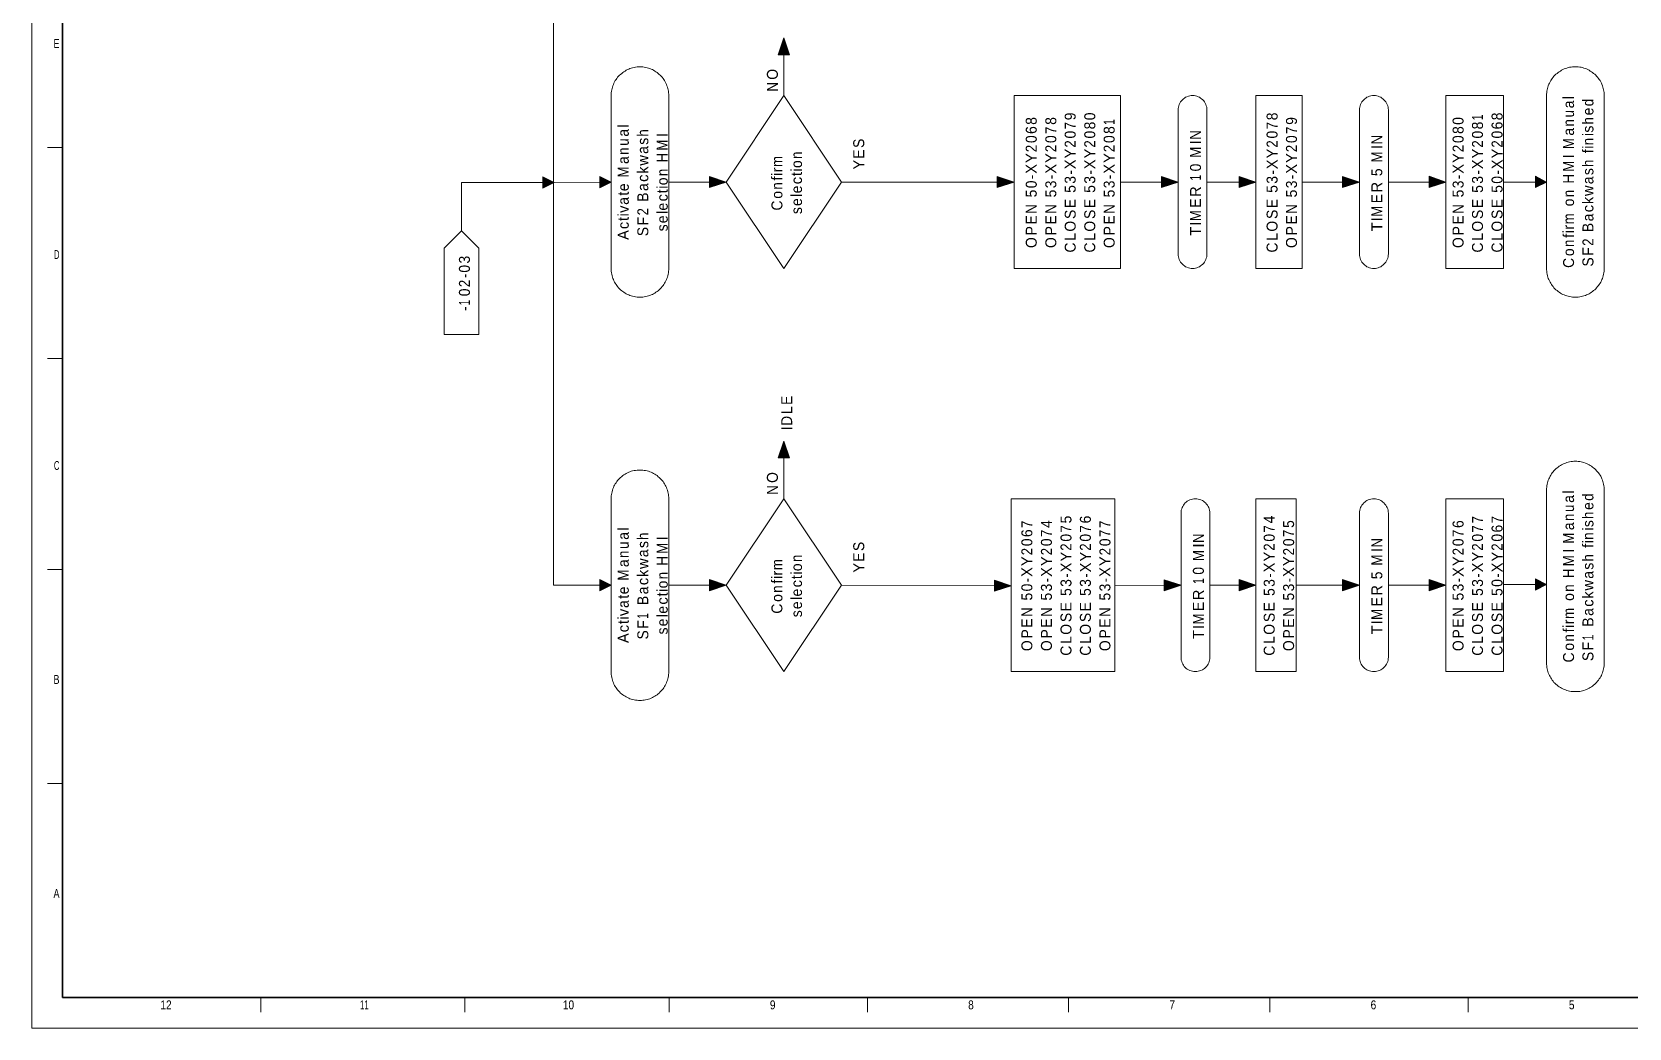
# Model space of a CAD drawing. Header units: millimetres. Extents: x 0 to 841, y 0 to 594.
# Drawn here: x 0 to 541, y 0 to 337 of the extents above; entities that cross this region are included whole.
import ezdxf
from ezdxf.enums import TextEntityAlignment as Align

# ---------------------------------------------------------------- set-up
doc = ezdxf.new("R2010")
doc.units = ezdxf.units.MM
doc.header["$LTSCALE"] = 1.5
for name, color, linetype, lineweight in [('1', 7, 'Continuous', 13), ('36', 7, 'Continuous', 13), ('9', 7, 'Continuous', 13)]:
    doc.layers.add(name, color=color, linetype=linetype, lineweight=lineweight)

msp = doc.modelspace()

# ---------------------------------------------------------------- hatches: boundary and pattern name
at = {"layer": '36'}
for points in [[(256.594, 329.735), (252.767, 329.735), (254.709, 335.452)], [(173.08, 284.571), (173.08, 288.344), (176.85, 286.457)], [(192.387, 284.685), (192.387, 288.515), (196.214, 286.628)], [(229.518, 284.742), (229.518, 288.515), (235.173, 286.628)], [(326.971, 284.742), (326.971, 288.515), (332.683, 286.628)], [(382.553, 284.742), (382.553, 288.515), (388.265, 286.628)], [(408.887, 284.742), (408.887, 288.515), (414.599, 286.628)], [(443.961, 284.742), (443.961, 288.515), (449.673, 286.628)], [(473.209, 284.742), (473.209, 288.572), (478.921, 286.628)], [(509.254, 284.742), (509.254, 288.572), (513.024, 286.628)], [(256.594, 193.155), (252.767, 193.155), (254.709, 198.815)], [(192.387, 148.162), (192.387, 151.935), (196.157, 150.049)], [(229.461, 148.162), (229.461, 151.935), (235.173, 150.049)], [(326, 147.991), (326, 151.764), (331.713, 149.82)], [(383.524, 148.105), (383.524, 151.878), (389.236, 150.049)], [(408.887, 148.162), (408.887, 151.935), (414.599, 150.049)], [(443.961, 148.162), (443.961, 151.935), (449.673, 150.049)], [(473.209, 148.162), (473.209, 151.935), (478.921, 150.049)], [(509.254, 148.334), (509.254, 152.165), (513.024, 150.278)]]:
    msp.add_hatch(color=256, dxfattribs=at).paths.add_polyline_path(points)

# ---------------------------------------------------------------- linework, layer by layer
at = {"layer": '1'}
for p, q in [((10.333, 298.318), (5.321, 298.318)), ((10.333, 298.318), (5.321, 298.318)), ((10.333, 226.838), (5.321, 226.838)), ((10.333, 226.838), (5.321, 226.838)), ((10.333, 155.357), (5.321, 155.357)), ((10.333, 155.357), (5.321, 155.357)), ((10.333, 82.869), (5.321, 82.869)), ((10.333, 82.869), (5.321, 82.869)), ((77.491, 10.382), (77.491, 5.348)), ((77.491, 10.382), (77.491, 5.348)), ((146.654, 10.382), (146.654, 5.348)), ((146.654, 10.382), (146.654, 5.348)), ((215.817, 10.382), (215.817, 5.348)), ((215.817, 10.382), (215.817, 5.348)), ((282.976, 10.382), (282.976, 5.348)), ((282.976, 10.382), (282.976, 5.348)), ((351.136, 10.382), (351.136, 5.348)), ((351.136, 10.382), (351.136, 5.348)), ((419.297, 10.382), (419.297, 5.348)), ((419.297, 10.382), (419.297, 5.348)), ((486.455, 10.382), (486.455, 5.348)), ((486.455, 10.382), (486.455, 5.348))]:
    msp.add_line(p, q, dxfattribs=at)
at = {"layer": '1', "lineweight": 25}
msp.add_line((10.333, 10.382), (10.333, 156.364), dxfattribs=at)
at = {"layer": '1', "lineweight": 35}
msp.add_line((648.95, 10.382), (10.333, 10.382), dxfattribs=at)
msp.add_lwpolyline([(829.263, 112.014), (829.263, 582.228), (10.333, 582.228), (10.333, 10.382)], dxfattribs=at)
msp.add_lwpolyline([(829.263, 112.014), (829.263, 582.228), (10.333, 582.228), (10.333, 10.382)], dxfattribs=at)
at = {"layer": '1', "lineweight": 25}
msp.add_lwpolyline([(648.95, 10.382), (10.333, 10.382), (10.333, 156.364)], dxfattribs=at)
at = {"layer": '36'}
for p, q in [((176.678, 286.628), (176.678, 423.265)), ((254.709, 315.9), (254.709, 330.192)), ((176.678, 289.544), (176.678, 150.106)), ((176.678, 286.457), (192.844, 286.628)), ((215.694, 286.628), (229.975, 286.628)), ((274.189, 286.628), (327.485, 286.628)), ((368.729, 286.628), (383.009, 286.628)), ((397.976, 286.628), (409.344, 286.628)), ((430.194, 286.628), (444.475, 286.628)), ((459.442, 286.628), (473.723, 286.628)), ((498.4, 286.628), (509.711, 286.628)), ((254.709, 179.32), (254.709, 193.613)), ((176.678, 150.106), (192.844, 150.049)), ((215.694, 150.049), (229.975, 150.049)), ((274.189, 150.049), (326.457, 149.877)), ((366.787, 149.82), (383.981, 149.991)), ((398.947, 150.049), (409.344, 150.049)), ((428.194, 150.049), (444.475, 150.049)), ((459.442, 150.049), (473.723, 150.049)), ((498.4, 150.278), (509.711, 150.278))]:
    msp.add_line(p, q, dxfattribs=at)
for points in [[(256.594, 329.735), (252.767, 329.735), (254.709, 335.452)], [(274.189, 286.628), (254.709, 257.357), (235.173, 286.628), (254.709, 315.9)], [(332.683, 257.357), (332.683, 315.9), (368.729, 315.9), (368.729, 257.357)], [(397.976, 262.274), (397.976, 311.04), (397.976, 311.04), (397.976, 311.555), (397.919, 312.013), (397.748, 312.469), (397.634, 312.927), (397.405, 313.328), (397.176, 313.784), (396.891, 314.128), (396.548, 314.471), (396.206, 314.813), (395.863, 315.099), (395.463, 315.328), (395.006, 315.5), (394.549, 315.671), (394.092, 315.786), (393.635, 315.9), (393.12, 315.9), (392.606, 315.9), (392.15, 315.786), (391.693, 315.671), (391.235, 315.5), (390.779, 315.328), (390.379, 315.099), (390.036, 314.813), (389.694, 314.471), (389.35, 314.128), (389.065, 313.784), (388.836, 313.328), (388.608, 312.927), (388.436, 312.469), (388.322, 312.013), (388.265, 311.555), (388.265, 311.04), (388.265, 311.04), (388.265, 262.274), (388.265, 261.76), (388.322, 261.245), (388.436, 260.787), (388.608, 260.331), (388.836, 259.93), (389.065, 259.53), (389.35, 259.13), (389.694, 258.787), (390.036, 258.501), (390.379, 258.215), (390.779, 257.929), (391.235, 257.757), (391.693, 257.586), (392.15, 257.472), (392.606, 257.357), (393.12, 257.357), (393.635, 257.357), (394.092, 257.472), (394.549, 257.586), (395.006, 257.757), (395.463, 257.929), (395.863, 258.215), (396.206, 258.501), (396.548, 258.787), (396.891, 259.13), (397.176, 259.53), (397.405, 259.93), (397.634, 260.331), (397.748, 260.787), (397.919, 261.245), (397.976, 261.76), (397.976, 262.274)], [(414.599, 257.357), (414.599, 315.9), (430.194, 315.9), (430.194, 257.357)], [(459.442, 262.274), (459.442, 311.04), (459.384, 311.555), (459.328, 312.013), (459.213, 312.469), (459.042, 312.927), (458.813, 313.328), (458.585, 313.784), (458.299, 314.128), (457.957, 314.471), (457.613, 314.813), (457.271, 315.099), (456.871, 315.328), (456.414, 315.5), (455.957, 315.671), (455.5, 315.786), (455.043, 315.9), (454.529, 315.9), (454.015, 315.9), (453.558, 315.786), (453.101, 315.671), (452.644, 315.5), (452.187, 315.328), (451.787, 315.099), (451.444, 314.813), (451.102, 314.471), (450.759, 314.128), (450.473, 313.784), (450.245, 313.328), (450.017, 312.927), (449.902, 312.469), (449.787, 312.013), (449.673, 311.555), (449.673, 311.04), (449.673, 311.04), (449.673, 262.274), (449.673, 261.76), (449.787, 261.245), (449.902, 260.787), (450.017, 260.331), (450.245, 259.93), (450.473, 259.53), (450.759, 259.13), (451.102, 258.787), (451.444, 258.501), (451.787, 258.215), (452.187, 257.929), (452.644, 257.757), (453.101, 257.586), (453.558, 257.472), (454.015, 257.357), (454.529, 257.357), (455.043, 257.357), (455.5, 257.472), (455.957, 257.586), (456.414, 257.757), (456.871, 257.929), (457.271, 258.215), (457.613, 258.501), (457.957, 258.787), (458.299, 259.13), (458.585, 259.53), (458.813, 259.93), (459.042, 260.331), (459.213, 260.787), (459.328, 261.245), (459.384, 261.76), (459.442, 262.274)], [(478.921, 257.357), (478.921, 315.9), (498.4, 315.9), (498.4, 257.357)], [(173.08, 284.571), (173.08, 288.344), (176.85, 286.457)], [(192.387, 284.685), (192.387, 288.515), (196.214, 286.628)], [(229.518, 284.742), (229.518, 288.515), (235.173, 286.628)], [(326.971, 284.742), (326.971, 288.515), (332.683, 286.628)], [(382.553, 284.742), (382.553, 288.515), (388.265, 286.628)], [(408.887, 284.742), (408.887, 288.515), (414.599, 286.628)], [(443.961, 284.742), (443.961, 288.515), (449.673, 286.628)], [(473.209, 284.742), (473.209, 288.572), (478.921, 286.628)], [(509.254, 284.742), (509.254, 288.572), (513.024, 286.628)], [(151.372, 234.946), (151.372, 264.218), (145.488, 270.05), (139.661, 264.218), (139.661, 234.946)], [(256.594, 193.155), (252.767, 193.155), (254.709, 198.815)], [(274.189, 150.049), (254.709, 120.778), (235.173, 150.049), (254.709, 179.32)], [(331.713, 120.778), (331.713, 179.32), (366.787, 179.32), (366.787, 120.778)], [(398.947, 125.637), (398.947, 174.461), (398.947, 174.918), (398.891, 175.432), (398.719, 175.89), (398.605, 176.347), (398.376, 176.747), (398.148, 177.147), (397.862, 177.548), (397.52, 177.891), (397.176, 178.176), (396.834, 178.462), (396.434, 178.691), (395.977, 178.92), (395.52, 179.091), (395.063, 179.206), (394.606, 179.263), (394.092, 179.32), (393.578, 179.263), (393.12, 179.206), (392.664, 179.091), (392.207, 178.92), (391.75, 178.691), (391.35, 178.462), (391.007, 178.176), (390.665, 177.891), (390.322, 177.548), (390.036, 177.147), (389.808, 176.747), (389.579, 176.347), (389.465, 175.89), (389.294, 175.432), (389.236, 174.918), (389.236, 174.461), (389.236, 174.461), (389.236, 125.637), (389.236, 125.123), (389.294, 124.665), (389.465, 124.208), (389.579, 123.75), (389.808, 123.293), (390.036, 122.893), (390.322, 122.55), (390.665, 122.207), (391.007, 121.864), (391.35, 121.578), (391.75, 121.35), (392.207, 121.12), (392.664, 121.006), (393.12, 120.892), (393.578, 120.778), (394.092, 120.778), (394.606, 120.778), (395.063, 120.892), (395.52, 121.006), (395.977, 121.12), (396.434, 121.35), (396.834, 121.578), (397.176, 121.864), (397.52, 122.207), (397.862, 122.55), (398.148, 122.893), (398.376, 123.293), (398.605, 123.75), (398.719, 124.208), (398.891, 124.665), (398.947, 125.123), (398.947, 125.637)], [(414.599, 120.778), (414.599, 179.32), (428.194, 179.32), (428.194, 120.778)], [(459.442, 125.637), (459.442, 174.461), (459.384, 174.918), (459.328, 175.432), (459.213, 175.89), (459.042, 176.347), (458.813, 176.747), (458.585, 177.147), (458.299, 177.548), (457.957, 177.891), (457.613, 178.176), (457.271, 178.462), (456.871, 178.691), (456.414, 178.92), (455.957, 179.091), (455.5, 179.206), (455.043, 179.263), (454.529, 179.32), (454.015, 179.263), (453.558, 179.206), (453.101, 179.091), (452.644, 178.92), (452.187, 178.691), (451.787, 178.462), (451.444, 178.176), (451.102, 177.891), (450.759, 177.548), (450.473, 177.147), (450.245, 176.747), (450.017, 176.347), (449.902, 175.89), (449.787, 175.432), (449.673, 174.918), (449.673, 174.461), (449.673, 174.461), (449.673, 125.637), (449.673, 125.123), (449.787, 124.665), (449.902, 124.208), (450.017, 123.75), (450.245, 123.293), (450.473, 122.893), (450.759, 122.55), (451.102, 122.207), (451.444, 121.864), (451.787, 121.578), (452.187, 121.35), (452.644, 121.12), (453.101, 121.006), (453.558, 120.892), (454.015, 120.778), (454.529, 120.778), (455.043, 120.778), (455.5, 120.892), (455.957, 121.006), (456.414, 121.12), (456.871, 121.35), (457.271, 121.578), (457.613, 121.864), (457.957, 122.207), (458.299, 122.55), (458.585, 122.893), (458.813, 123.293), (459.042, 123.75), (459.213, 124.208), (459.328, 124.665), (459.384, 125.123), (459.442, 125.637)], [(478.921, 120.778), (478.921, 179.32), (498.4, 179.32), (498.4, 120.778)], [(192.387, 148.162), (192.387, 151.935), (196.157, 150.049)], [(229.461, 148.162), (229.461, 151.935), (235.173, 150.049)], [(326, 147.991), (326, 151.764), (331.713, 149.82)], [(383.524, 148.105), (383.524, 151.878), (389.236, 150.049)], [(408.887, 148.162), (408.887, 151.935), (414.599, 150.049)], [(443.961, 148.162), (443.961, 151.935), (449.673, 150.049)], [(473.209, 148.162), (473.209, 151.935), (478.921, 150.049)], [(509.254, 148.334), (509.254, 152.165), (513.024, 150.278)]]:
    msp.add_lwpolyline(points, close=True, dxfattribs=at)
for points in [[(215.694, 257.357), (215.694, 315.9), (215.694, 316.414), (215.636, 316.872), (215.58, 317.387), (215.465, 317.843), (215.351, 318.358), (215.237, 318.816), (215.065, 319.273), (214.894, 319.673), (214.723, 320.131), (214.494, 320.531), (214.265, 320.988), (214.037, 321.331), (213.751, 321.731), (213.466, 322.131), (213.123, 322.475), (212.838, 322.817), (212.494, 323.103), (212.152, 323.446), (211.752, 323.732), (211.352, 324.018), (211.009, 324.246), (210.553, 324.476), (210.153, 324.704), (209.696, 324.876), (209.296, 325.047), (208.839, 325.219), (208.382, 325.333), (207.868, 325.447), (207.411, 325.561), (206.897, 325.619), (206.439, 325.676), (205.925, 325.676), (205.411, 325.676), (204.954, 325.619), (204.44, 325.561), (203.983, 325.447), (203.469, 325.333), (203.012, 325.219), (202.555, 325.047), (202.155, 324.876), (201.698, 324.704), (201.298, 324.476), (200.898, 324.246), (200.498, 324.018), (200.099, 323.732), (199.756, 323.446), (199.356, 323.103), (199.013, 322.817), (198.728, 322.475), (198.385, 322.131), (198.099, 321.731), (197.871, 321.331), (197.585, 320.988), (197.357, 320.531), (197.128, 320.131), (196.957, 319.673), (196.786, 319.273), (196.614, 318.816), (196.5, 318.358), (196.386, 317.843), (196.272, 317.387), (196.214, 316.872), (196.214, 316.414), (196.214, 315.9), (196.214, 315.9), (196.214, 257.357), (196.214, 256.843), (196.214, 256.386), (196.272, 255.871), (196.386, 255.413), (196.5, 254.899), (196.614, 254.442), (196.786, 253.984), (196.957, 253.584), (197.128, 253.127), (197.357, 252.727), (197.585, 252.327), (197.871, 251.926), (198.099, 251.526), (198.385, 251.183), (198.728, 250.783), (199.013, 250.44), (199.356, 250.154), (199.756, 249.811), (200.099, 249.525), (200.498, 249.297), (200.898, 249.011), (201.298, 248.782), (201.698, 248.554), (202.155, 248.382), (202.555, 248.21), (203.012, 248.039), (203.469, 247.924), (203.983, 247.81), (204.44, 247.696), (204.954, 247.639), (205.411, 247.639), (205.925, 247.639), (206.439, 247.639)], [(532.561, 257.357), (532.561, 315.9), (532.561, 315.9), (532.503, 316.414), (532.503, 316.929), (532.446, 317.387), (532.331, 317.901), (532.217, 318.358), (532.103, 318.816), (531.932, 319.273), (531.761, 319.73), (531.589, 320.131), (531.361, 320.588), (531.132, 320.988), (530.846, 321.388), (530.618, 321.731), (530.332, 322.131), (529.99, 322.475), (529.704, 322.817), (529.361, 323.161), (528.961, 323.446), (528.619, 323.732), (528.219, 324.018), (527.819, 324.246), (527.419, 324.476), (527.02, 324.704), (526.562, 324.933), (526.162, 325.104), (525.706, 325.219), (525.249, 325.39), (524.735, 325.505), (524.277, 325.561), (523.763, 325.619), (523.306, 325.676), (522.792, 325.676), (522.278, 325.676), (521.821, 325.619), (521.307, 325.561), (520.85, 325.505), (520.335, 325.39), (519.879, 325.219), (519.422, 325.104), (518.965, 324.933), (518.565, 324.704), (518.108, 324.476), (517.708, 324.246), (517.308, 324.018), (516.965, 323.732), (516.565, 323.446), (516.223, 323.161), (515.88, 322.817), (515.537, 322.475), (515.252, 322.131), (514.966, 321.731), (514.68, 321.388), (514.452, 320.988), (514.224, 320.588), (513.995, 320.131), (513.767, 319.73), (513.595, 319.273), (513.481, 318.816), (513.309, 318.358), (513.195, 317.901), (513.139, 317.387), (513.081, 316.929), (513.024, 316.414), (513.024, 315.9), (513.024, 315.9), (513.024, 257.357), (513.024, 256.843), (513.081, 256.386), (513.139, 255.871), (513.195, 255.413), (513.309, 254.899), (513.481, 254.442), (513.595, 253.984), (513.767, 253.584), (513.995, 253.127), (514.224, 252.727), (514.452, 252.327), (514.68, 251.926), (514.966, 251.526), (515.252, 251.183), (515.537, 250.783), (515.88, 250.497), (516.223, 250.154), (516.565, 249.869), (516.965, 249.525), (517.308, 249.297), (517.708, 249.011), (518.108, 248.782), (518.565, 248.554), (518.965, 248.382), (519.422, 248.21), (519.879, 248.039), (520.335, 247.924), (520.85, 247.81), (521.307, 247.696), (521.821, 247.639), (522.278, 247.639), (522.792, 247.639)], [(145.488, 270.05), (145.488, 286.457), (173.536, 286.457)], [(206.439, 247.639), (206.897, 247.639), (207.411, 247.696), (207.868, 247.81), (208.382, 247.924), (208.839, 248.039), (209.296, 248.21), (209.696, 248.382), (210.153, 248.554), (210.553, 248.782), (211.009, 249.011), (211.352, 249.297), (211.752, 249.525), (212.152, 249.811), (212.494, 250.154), (212.838, 250.44), (213.123, 250.783), (213.466, 251.183), (213.751, 251.526), (214.037, 251.926), (214.265, 252.327), (214.494, 252.727), (214.723, 253.127), (214.894, 253.584), (215.065, 253.984), (215.237, 254.442), (215.351, 254.899), (215.465, 255.413), (215.58, 255.871), (215.636, 256.386), (215.694, 256.843), (215.694, 257.357), (215.694, 257.357)], [(522.792, 247.639), (523.306, 247.639), (523.763, 247.639), (524.277, 247.696), (524.735, 247.81), (525.249, 247.924), (525.706, 248.039), (526.162, 248.21), (526.562, 248.382), (527.02, 248.554), (527.419, 248.782), (527.819, 249.011), (528.219, 249.297), (528.619, 249.525), (528.961, 249.869), (529.361, 250.154), (529.704, 250.497), (529.99, 250.783), (530.332, 251.183), (530.618, 251.526), (530.846, 251.926), (531.132, 252.327), (531.361, 252.727), (531.589, 253.127), (531.761, 253.584), (531.932, 253.984), (532.103, 254.442), (532.217, 254.899), (532.331, 255.413), (532.446, 255.871), (532.503, 256.386), (532.503, 256.843), (532.561, 257.357), (532.561, 257.357)], [(532.561, 123.694), (532.561, 182.235), (532.561, 182.235), (532.503, 182.75), (532.503, 183.265), (532.446, 183.722), (532.331, 184.237), (532.217, 184.694), (532.103, 185.151), (531.932, 185.609), (531.761, 186.066), (531.589, 186.466), (531.361, 186.924), (531.132, 187.324), (530.846, 187.724), (530.618, 188.067), (530.332, 188.467), (529.99, 188.81), (529.704, 189.154), (529.361, 189.496), (528.961, 189.782), (528.619, 190.068), (528.219, 190.354), (527.819, 190.583), (527.419, 190.811), (527.02, 191.04), (526.562, 191.269), (526.162, 191.44), (525.706, 191.554), (525.249, 191.726), (524.735, 191.84), (524.277, 191.898), (523.763, 191.954), (523.306, 192.012), (522.792, 192.012), (522.278, 192.012), (521.821, 191.954), (521.307, 191.898), (520.85, 191.84), (520.335, 191.726), (519.879, 191.554), (519.422, 191.44), (518.965, 191.269), (518.565, 191.04), (518.108, 190.811), (517.708, 190.583), (517.308, 190.354), (516.965, 190.068), (516.565, 189.782), (516.223, 189.496), (515.88, 189.154), (515.537, 188.81), (515.252, 188.467), (514.966, 188.067), (514.68, 187.724), (514.452, 187.324), (514.224, 186.924), (513.995, 186.466), (513.767, 186.066), (513.595, 185.609), (513.481, 185.151), (513.309, 184.694), (513.195, 184.237), (513.139, 183.722), (513.081, 183.265), (513.024, 182.75), (513.024, 182.235), (513.024, 182.235), (513.024, 182.235), (513.024, 123.694), (513.024, 123.179), (513.081, 122.721), (513.139, 122.207), (513.195, 121.75), (513.309, 121.235), (513.481, 120.778), (513.595, 120.32), (513.767, 119.92), (513.995, 119.463), (514.224, 119.062), (514.452, 118.662), (514.68, 118.262), (514.966, 117.862), (515.252, 117.519), (515.537, 117.119), (515.88, 116.833), (516.223, 116.49), (516.565, 116.204), (516.965, 115.861), (517.308, 115.632), (517.708, 115.346), (518.108, 115.118), (518.565, 114.889), (518.965, 114.717), (519.422, 114.546), (519.879, 114.375), (520.335, 114.261), (520.85, 114.146), (521.307, 114.031), (521.821, 113.975), (522.278, 113.975)], [(215.694, 120.778), (215.694, 179.32), (215.694, 179.835), (215.636, 180.292), (215.58, 180.806), (215.465, 181.264), (215.351, 181.721), (215.237, 182.235), (215.065, 182.636), (214.894, 183.093), (214.723, 183.55), (214.494, 183.951), (214.265, 184.351), (214.037, 184.751), (213.751, 185.151), (213.466, 185.494), (213.123, 185.894), (212.838, 186.18), (212.494, 186.524), (212.152, 186.809), (211.752, 187.153), (211.352, 187.381), (211.009, 187.667), (210.553, 187.895), (210.153, 188.124), (209.696, 188.296), (209.296, 188.467), (208.839, 188.639), (208.382, 188.754), (207.868, 188.868), (207.411, 188.924), (206.897, 189.039), (206.439, 189.039), (205.925, 189.039), (205.411, 189.039), (204.954, 189.039), (204.44, 188.924), (203.983, 188.868), (203.469, 188.754), (203.012, 188.639), (202.555, 188.467), (202.155, 188.296), (201.698, 188.124), (201.298, 187.895), (200.898, 187.667), (200.498, 187.381), (200.099, 187.153), (199.699, 186.809), (199.356, 186.524), (199.013, 186.18), (198.728, 185.894), (198.385, 185.494), (198.099, 185.151), (197.871, 184.751), (197.585, 184.351), (197.357, 183.951), (197.128, 183.55), (196.957, 183.093), (196.786, 182.636), (196.614, 182.235), (196.5, 181.721), (196.386, 181.264), (196.272, 180.806), (196.214, 180.292), (196.214, 179.835), (196.157, 179.32), (196.157, 179.32), (196.157, 179.32), (196.157, 120.778), (196.214, 120.263), (196.214, 119.749), (196.272, 119.291), (196.386, 118.776), (196.5, 118.32), (196.614, 117.862), (196.786, 117.405), (196.957, 116.947), (197.128, 116.547), (197.357, 116.09), (197.585, 115.69), (197.871, 115.289), (198.099, 114.946), (198.385, 114.546), (198.728, 114.203), (199.013, 113.86), (199.356, 113.517), (199.699, 113.231), (200.099, 112.946), (200.498, 112.66), (200.898, 112.431), (201.298, 112.202), (201.698, 111.973), (202.155, 111.745), (202.555, 111.573), (203.012, 111.459), (203.469, 111.287), (203.983, 111.173), (204.44, 111.116), (204.954, 111.059), (205.411, 111.002), (205.925, 111.002)], [(205.925, 111.002), (206.439, 111.002), (206.897, 111.059), (207.411, 111.116), (207.868, 111.173), (208.382, 111.287), (208.839, 111.459), (209.296, 111.573), (209.696, 111.745), (210.153, 111.973), (210.553, 112.202), (211.009, 112.431), (211.352, 112.66), (211.752, 112.946), (212.152, 113.231), (212.494, 113.517), (212.838, 113.86), (213.123, 114.203), (213.466, 114.546), (213.751, 114.946), (214.037, 115.289), (214.265, 115.69), (214.494, 116.09), (214.723, 116.547), (214.894, 116.947), (215.065, 117.405), (215.237, 117.862), (215.351, 118.32), (215.465, 118.776), (215.58, 119.291), (215.636, 119.749), (215.694, 120.263), (215.694, 120.778), (215.694, 120.778)], [(522.278, 113.975), (522.792, 113.975), (523.306, 113.975), (523.763, 113.975), (524.277, 114.031), (524.735, 114.146), (525.249, 114.261), (525.706, 114.375), (526.162, 114.546), (526.562, 114.717), (527.02, 114.889), (527.419, 115.118), (527.819, 115.346), (528.219, 115.632), (528.619, 115.861), (528.961, 116.204), (529.361, 116.49), (529.704, 116.833), (529.99, 117.119), (530.332, 117.519), (530.618, 117.862), (530.846, 118.262), (531.132, 118.662), (531.361, 119.062), (531.589, 119.463), (531.761, 119.92), (531.932, 120.32), (532.103, 120.778), (532.217, 121.235), (532.331, 121.75), (532.446, 122.207), (532.503, 122.721), (532.503, 123.179), (532.561, 123.694), (532.561, 123.694)]]:
    msp.add_lwpolyline(points, dxfattribs=at)
at = {"layer": '9'}
msp.add_lwpolyline([(0, 0), (841, 0), (841, 594), (0, 594)], close=True, dxfattribs=at)
msp.add_lwpolyline([(0, 0), (841, 0), (841, 594), (0, 594)], close=True, dxfattribs=at)

# ---------------------------------------------------------------- texts
at = {"layer": '1'}
for s, width, p in [('E', 0.75, (9.329, 332.045)), ('E', 0.75, (9.329, 332.045)), ('D', 0.65, (9.329, 260.565)), ('D', 0.65, (9.329, 260.565)), ('C', 0.65, (9.329, 189.083)), ('C', 0.65, (9.329, 189.083)), ('B', 0.75, (9.329, 116.596)), ('B', 0.75, (9.329, 116.596)), ('A', 0.75, (9.329, 44.109)), ('A', 0.75, (9.329, 44.109))]:
    msp.add_text(s, height=3.02, dxfattribs=dict(at, width=width)).set_placement(p, align=Align.RIGHT)
for s, width, p in [('12', 0.85, (45.415, 6.354)), ('12', 0.85, (45.415, 6.354)), ('11', 0.65, (112.578, 6.354)), ('11', 0.65, (112.578, 6.354)), ('10', 0.85, (181.736, 6.354)), ('10', 0.85, (181.736, 6.354)), ('9', 0.85, (250.906, 6.354)), ('9', 0.85, (250.906, 6.354)), ('8', 0.85, (318.064, 6.354)), ('8', 0.85, (318.064, 6.354)), ('7', 0.85, (386.224, 6.354)), ('7', 0.85, (386.224, 6.354)), ('6', 0.85, (454.385, 6.354)), ('6', 0.85, (454.385, 6.354)), ('5', 0.85, (521.543, 6.354)), ('5', 0.85, (521.543, 6.354))]:
    msp.add_text(s, height=3.02, dxfattribs=dict(at, width=width)).set_placement(p, align=Align.CENTER)
at = {"layer": '36'}
for s, width, p in [('O', 0.95, (252.653, 321.274)), ('N', 0.9, (252.653, 317.272)), ('a', 0.95, (522.335, 311.612)), ('d', 0.9, (528.905, 312.298)), ('8', 0.95, (340.339, 306.009)), ('8', 0.95, (346.965, 306.009)), ('9', 0.95, (353.534, 307.553)), ('0', 0.95, (360.16, 307.553)), ('8', 0.95, (421.911, 307.553)), ('9', 0.95, (428.48, 306.009)), ('0', 0.95, (484.919, 306.009)), ('1', 0.7, (491.488, 307.553)), ('8', 0.95, (498.115, 307.553)), ('u', 0.9, (522.335, 308.525)), ('e', 0.95, (528.905, 309.211)), ('a', 0.95, (202.155, 302.008)), ('h', 0.9, (208.782, 302.008)), ('6', 0.95, (340.339, 302.922)), ('7', 0.9, (346.965, 302.922)), ('0', 0.95, (353.534, 301.379)), ('7', 0.9, (353.534, 304.466)), ('8', 0.95, (360.16, 304.466)), ('0', 0.95, (360.16, 301.379)), ('8', 0.95, (366.729, 302.922)), ('1', 0.7, (366.729, 306.009)), ('N', 0.9, (395.977, 300.979)), ('0', 0.95, (421.911, 301.379)), ('7', 0.9, (421.911, 304.466)), ('7', 0.9, (428.48, 302.922)), ('8', 0.95, (484.919, 302.922)), ('8', 0.95, (491.488, 304.466)), ('0', 0.95, (491.488, 301.379)), ('6', 0.95, (498.115, 304.466)), ('0', 0.95, (498.115, 301.379)), ('n', 0.9, (522.335, 305.438)), ('a', 0.95, (522.335, 302.35)), ('h', 0.9, (528.905, 306.124)), ('s', 0.95, (528.905, 303.38)), ('n', 0.9, (202.155, 295.833)), ('u', 0.9, (202.155, 298.92)), ('a', 0.95, (208.782, 296.176)), ('s', 0.95, (208.782, 299.263)), ('M', 0.9, (215.351, 297.262)), ('S', 0.95, (281.9, 298.177)), ('0', 0.95, (340.339, 299.835)), ('2', 0.9, (340.339, 296.748)), ('0', 0.95, (346.965, 299.835)), ('2', 0.9, (346.965, 296.748)), ('2', 0.9, (353.534, 298.291)), ('2', 0.9, (360.16, 298.291)), ('0', 0.95, (366.729, 299.835)), ('2', 0.9, (366.729, 296.748)), ('M', 0.9, (395.977, 294.861)), ('2', 0.9, (421.911, 298.291)), ('0', 0.95, (428.48, 299.835)), ('2', 0.9, (428.48, 296.748)), ('N', 0.9, (457.385, 299.378)), ('0', 0.95, (484.919, 299.835)), ('2', 0.9, (484.919, 296.748)), ('2', 0.9, (491.488, 298.291)), ('2', 0.9, (498.115, 298.291)), ('M', 0.9, (522.335, 297.777)), ('n', 0.9, (528.905, 299.092)), ('a', 0.95, (202.155, 292.746)), ('H', 0.9, (215.351, 293.261)), ('m', 0.9, (254.195, 291.717)), ('n', 0.9, (260.821, 294.461)), ('o', 0.95, (260.821, 291.374)), ('E', 0.95, (281.9, 294.518)), ('0', 0.95, (395.977, 290.231)), ('M', 0.9, (457.385, 293.261)), ('M', 0.9, (522.335, 290.116)), ('h', 0.9, (528.905, 291.717)), ('M', 0.9, (202.155, 288.172)), ('n', 0.9, (215.351, 288.63)), ('o', 0.95, (215.351, 285.543)), ('0', 0.95, (340.339, 284.513)), ('-', 0.9, (340.339, 287.601)), ('3', 0.95, (346.965, 284.513)), ('-', 0.9, (346.965, 287.601)), ('3', 0.95, (353.534, 286.057)), ('-', 0.9, (353.534, 289.144)), ('3', 0.95, (360.16, 286.057)), ('-', 0.9, (360.16, 289.144)), ('3', 0.95, (366.729, 284.513)), ('-', 0.9, (366.729, 287.601)), ('1', 0.7, (395.977, 287.143)), ('3', 0.95, (421.911, 286.057)), ('-', 0.9, (421.911, 289.144)), ('3', 0.95, (428.48, 284.513)), ('-', 0.9, (428.48, 287.601)), ('5', 0.95, (457.385, 288.63)), ('3', 0.95, (484.919, 284.513)), ('-', 0.9, (484.919, 287.601)), ('3', 0.95, (491.488, 286.057)), ('-', 0.9, (491.488, 289.144)), ('0', 0.95, (498.115, 286.057)), ('-', 0.9, (498.115, 289.144)), ('H', 0.9, (522.335, 286.114)), ('a', 0.95, (528.905, 285.886)), ('s', 0.95, (528.905, 288.972)), ('e', 0.95, (202.155, 283.542)), ('a', 0.95, (202.155, 278.911)), ('B', 0.95, (208.782, 279.939)), ('a', 0.95, (208.782, 283.598)), ('n', 0.9, (254.195, 284.056)), ('o', 0.95, (254.195, 280.969)), ('e', 0.95, (260.821, 282.798)), ('5', 0.95, (340.339, 281.426)), ('5', 0.95, (346.965, 281.426)), ('5', 0.95, (353.534, 282.97)), ('5', 0.95, (360.16, 282.97)), ('5', 0.95, (366.729, 281.426)), ('5', 0.95, (421.911, 282.97)), ('5', 0.95, (428.48, 281.426)), ('E', 0.95, (457.385, 279.425)), ('5', 0.95, (484.919, 281.426)), ('5', 0.95, (491.488, 282.97)), ('5', 0.95, (498.115, 282.97)), ('n', 0.9, (522.335, 281.483)), ('2', 0.9, (208.782, 275.309)), ('e', 0.95, (215.351, 276.967)), ('C', 0.95, (254.195, 276.967)), ('e', 0.95, (260.821, 278.51)), ('s', 0.95, (260.821, 275.766)), ('N', 0.9, (340.339, 275.88)), ('N', 0.9, (346.965, 275.88)), ('S', 0.95, (353.534, 274.109)), ('E', 0.95, (353.534, 277.767)), ('S', 0.95, (360.16, 274.109)), ('E', 0.95, (360.16, 277.767)), ('N', 0.9, (366.729, 275.88)), ('E', 0.95, (395.977, 277.939)), ('M', 0.9, (395.977, 273.365)), ('S', 0.95, (421.911, 274.109)), ('E', 0.95, (421.911, 277.767)), ('N', 0.9, (428.48, 275.88)), ('M', 0.9, (457.385, 274.852)), ('N', 0.9, (484.919, 275.88)), ('S', 0.95, (491.488, 274.109)), ('E', 0.95, (491.488, 277.767)), ('S', 0.95, (498.115, 274.109)), ('E', 0.95, (498.115, 277.767)), ('o', 0.95, (522.335, 278.396)), ('a', 0.95, (528.905, 273.308)), ('S', 0.95, (208.782, 268.277)), ('F', 0.95, (208.782, 271.936)), ('e', 0.95, (215.351, 272.68)), ('s', 0.95, (215.351, 269.935)), ('E', 0.95, (340.339, 272.222)), ('P', 0.95, (340.339, 268.563)), ('E', 0.95, (346.965, 272.222)), ('P', 0.95, (346.965, 268.563)), ('O', 0.95, (353.534, 269.82)), ('O', 0.95, (360.16, 269.82)), ('E', 0.95, (366.729, 272.222)), ('P', 0.95, (366.729, 268.563)), ('O', 0.95, (421.911, 269.82)), ('E', 0.95, (428.48, 272.222)), ('P', 0.95, (428.48, 268.563)), ('E', 0.95, (484.919, 272.222)), ('P', 0.95, (484.919, 268.563)), ('O', 0.95, (491.488, 269.82)), ('O', 0.95, (498.115, 269.82)), ('m', 0.9, (522.335, 272.279)), ('B', 0.95, (528.905, 269.649)), ('O', 0.95, (340.339, 264.275)), ('O', 0.95, (346.965, 264.275)), ('C', 0.95, (353.534, 262.731)), ('L', 0.95, (353.534, 266.733)), ('C', 0.95, (360.16, 262.731)), ('L', 0.95, (360.16, 266.733)), ('O', 0.95, (366.729, 264.275)), ('C', 0.95, (421.911, 262.731)), ('L', 0.95, (421.911, 266.733)), ('O', 0.95, (428.48, 264.275)), ('O', 0.95, (484.919, 264.275)), ('C', 0.95, (491.488, 262.731)), ('L', 0.95, (491.488, 266.733)), ('C', 0.95, (498.115, 262.731)), ('L', 0.95, (498.115, 266.733)), ('n', 0.9, (522.335, 264.618)), ('2', 0.9, (528.905, 265.018)), ('3', 0.95, (148.345, 259.016)), ('C', 0.95, (522.335, 257.529)), ('o', 0.95, (522.335, 261.531)), ('S', 0.95, (528.905, 257.987)), ('F', 0.95, (528.905, 261.645)), ('0', 0.95, (148.345, 255.928)), ('-', 0.9, (148.345, 254.098)), ('2', 0.9, (148.345, 251.012)), ('0', 0.95, (148.345, 247.924)), ('1', 0.7, (148.345, 244.837)), ('-', 0.9, (148.345, 243.008)), ('E', 0.95, (257.509, 211.107)), ('L', 0.95, (257.509, 208.02)), ('D', 0.95, (257.509, 204.017)), ('O', 0.95, (252.653, 184.694)), ('N', 0.9, (252.653, 180.692)), ('a', 0.95, (522.335, 177.948)), ('d', 0.9, (528.905, 178.634)), ('5', 0.95, (352.106, 170.973)), ('6', 0.95, (358.675, 170.973)), ('4', 0.95, (420.94, 170.973)), ('7', 0.9, (491.488, 170.973)), ('7', 0.9, (498.115, 170.973)), ('n', 0.9, (522.335, 171.773)), ('u', 0.9, (522.335, 174.861)), ('h', 0.9, (528.905, 172.46)), ('e', 0.95, (528.905, 175.546)), ('a', 0.95, (202.155, 165.428)), ('6', 0.95, (338.853, 166.343)), ('7', 0.9, (338.853, 169.43)), ('4', 0.95, (345.48, 169.43)), ('7', 0.9, (345.48, 166.343)), ('7', 0.9, (352.106, 167.886)), ('7', 0.9, (358.675, 167.886)), ('7', 0.9, (365.302, 169.43)), ('7', 0.9, (365.302, 166.343)), ('7', 0.9, (420.94, 167.886)), ('5', 0.95, (427.509, 169.43)), ('7', 0.9, (427.509, 166.343)), ('6', 0.95, (484.919, 169.43)), ('7', 0.9, (484.919, 166.343)), ('7', 0.9, (491.488, 167.886)), ('6', 0.95, (498.115, 167.886)), ('a', 0.95, (522.335, 168.687)), ('s', 0.95, (528.905, 169.716)), ('u', 0.9, (202.155, 162.34)), ('h', 0.9, (208.782, 165.371)), ('s', 0.95, (208.782, 162.626)), ('M', 0.9, (215.351, 160.683)), ('S', 0.95, (281.9, 161.598)), ('0', 0.95, (338.853, 163.255)), ('2', 0.9, (338.853, 160.168)), ('0', 0.95, (345.48, 163.255)), ('2', 0.9, (345.48, 160.168)), ('0', 0.95, (352.106, 164.798)), ('2', 0.9, (352.106, 161.712)), ('0', 0.95, (358.675, 164.798)), ('2', 0.9, (358.675, 161.712)), ('0', 0.95, (365.302, 163.255)), ('2', 0.9, (365.302, 160.168)), ('N', 0.9, (396.948, 164.342)), ('0', 0.95, (420.94, 164.798)), ('2', 0.9, (420.94, 161.712)), ('0', 0.95, (427.509, 163.255)), ('2', 0.9, (427.509, 160.168)), ('N', 0.9, (457.385, 162.798)), ('0', 0.95, (484.919, 163.255)), ('2', 0.9, (484.919, 160.168)), ('0', 0.95, (491.488, 164.798)), ('2', 0.9, (491.488, 161.712)), ('0', 0.95, (498.115, 164.798)), ('2', 0.9, (498.115, 161.712)), ('M', 0.9, (522.335, 164.113)), ('n', 0.9, (528.905, 165.428)), ('n', 0.9, (202.155, 159.254)), ('a', 0.95, (202.155, 156.166)), ('a', 0.95, (208.782, 159.539)), ('H', 0.9, (215.351, 156.68)), ('m', 0.9, (254.195, 155.137)), ('n', 0.9, (260.821, 157.881)), ('o', 0.95, (260.821, 154.794)), ('E', 0.95, (281.9, 157.939)), ('M', 0.9, (396.948, 158.224)), ('M', 0.9, (457.385, 156.68)), ('M', 0.9, (522.335, 156.452)), ('h', 0.9, (528.905, 158.053)), ('s', 0.95, (528.905, 155.309)), ('M', 0.9, (202.155, 151.592)), ('n', 0.9, (215.351, 152.05)), ('-', 0.9, (338.853, 151.02)), ('-', 0.9, (345.48, 151.02)), ('3', 0.95, (352.106, 149.477)), ('-', 0.9, (352.106, 152.565)), ('3', 0.95, (358.675, 149.477)), ('-', 0.9, (358.675, 152.565)), ('-', 0.9, (365.302, 151.02)), ('0', 0.95, (396.948, 153.594)), ('1', 0.7, (396.948, 150.506)), ('3', 0.95, (420.94, 149.477)), ('-', 0.9, (420.94, 152.565)), ('-', 0.9, (427.509, 151.02)), ('5', 0.95, (457.385, 152.05)), ('-', 0.9, (484.919, 151.02)), ('3', 0.95, (491.488, 149.477)), ('-', 0.9, (491.488, 152.565)), ('0', 0.95, (498.115, 149.477)), ('-', 0.9, (498.115, 152.565)), ('H', 0.9, (522.335, 152.45)), ('a', 0.95, (528.905, 152.221)), ('e', 0.95, (202.155, 146.961)), ('B', 0.95, (208.782, 143.303)), ('a', 0.95, (208.782, 146.961)), ('o', 0.95, (215.351, 148.963)), ('n', 0.9, (254.195, 147.476)), ('o', 0.95, (254.195, 144.389)), ('e', 0.95, (260.821, 146.218)), ('0', 0.95, (338.853, 147.934)), ('5', 0.95, (338.853, 144.846)), ('3', 0.95, (345.48, 147.934)), ('5', 0.95, (345.48, 144.846)), ('5', 0.95, (352.106, 146.39)), ('5', 0.95, (358.675, 146.39)), ('3', 0.95, (365.302, 147.934)), ('5', 0.95, (365.302, 144.846)), ('5', 0.95, (420.94, 146.39)), ('3', 0.95, (427.509, 147.934)), ('5', 0.95, (427.509, 144.846)), ('3', 0.95, (484.919, 147.934)), ('5', 0.95, (484.919, 144.846)), ('5', 0.95, (491.488, 146.39)), ('5', 0.95, (498.115, 146.39)), ('n', 0.9, (522.335, 147.819)), ('o', 0.95, (522.335, 144.732)), ('a', 0.95, (202.155, 142.331)), ('e', 0.95, (215.351, 140.387)), ('C', 0.95, (254.195, 140.387)), ('e', 0.95, (260.821, 141.931)), ('s', 0.95, (260.821, 139.187)), ('N', 0.9, (338.853, 139.301)), ('N', 0.9, (345.48, 139.301)), ('E', 0.95, (352.106, 141.187)), ('E', 0.95, (358.675, 141.187)), ('N', 0.9, (365.302, 139.301)), ('E', 0.95, (396.948, 141.302)), ('E', 0.95, (420.94, 141.187)), ('N', 0.9, (427.509, 139.301)), ('E', 0.95, (457.385, 142.846)), ('M', 0.9, (457.385, 138.272)), ('N', 0.9, (484.919, 139.301)), ('E', 0.95, (491.488, 141.187)), ('E', 0.95, (498.115, 141.187)), ('m', 0.9, (522.335, 138.615)), ('a', 0.95, (528.905, 139.644)), ('1', 0.7, (208.782, 138.672)), ('F', 0.95, (208.782, 135.299)), ('e', 0.95, (215.351, 136.099)), ('s', 0.95, (215.351, 133.355)), ('E', 0.95, (338.853, 135.642)), ('E', 0.95, (345.48, 135.642)), ('S', 0.95, (352.106, 137.528)), ('O', 0.95, (352.106, 133.241)), ('S', 0.95, (358.675, 137.528)), ('O', 0.95, (358.675, 133.241)), ('E', 0.95, (365.302, 135.642)), ('M', 0.9, (396.948, 136.728)), ('S', 0.95, (420.94, 137.528)), ('O', 0.95, (420.94, 133.241)), ('E', 0.95, (427.509, 135.642)), ('E', 0.95, (484.919, 135.642)), ('S', 0.95, (491.488, 137.528)), ('O', 0.95, (491.488, 133.241)), ('S', 0.95, (498.115, 137.528)), ('O', 0.95, (498.115, 133.241)), ('B', 0.95, (528.905, 135.985)), ('S', 0.95, (208.782, 131.64)), ('O', 0.95, (338.853, 127.695)), ('P', 0.95, (338.853, 131.983)), ('O', 0.95, (345.48, 127.695)), ('P', 0.95, (345.48, 131.983)), ('L', 0.95, (352.106, 130.154)), ('L', 0.95, (358.675, 130.154)), ('O', 0.95, (365.302, 127.695)), ('P', 0.95, (365.302, 131.983)), ('L', 0.95, (420.94, 130.154)), ('O', 0.95, (427.509, 127.695)), ('P', 0.95, (427.509, 131.983)), ('O', 0.95, (484.919, 127.695)), ('P', 0.95, (484.919, 131.983)), ('L', 0.95, (491.488, 130.154)), ('L', 0.95, (498.115, 130.154)), ('n', 0.9, (522.335, 130.954)), ('o', 0.95, (522.335, 127.867)), ('1', 0.7, (528.905, 131.354)), ('F', 0.95, (528.905, 127.981)), ('C', 0.95, (352.106, 126.152)), ('C', 0.95, (358.675, 126.152)), ('C', 0.95, (420.94, 126.152)), ('C', 0.95, (491.488, 126.152)), ('C', 0.95, (498.115, 126.152)), ('C', 0.95, (522.335, 123.865)), ('S', 0.95, (528.905, 124.322))]:
    msp.add_text(s, height=3.713, rotation=90, dxfattribs=dict(at, width=width)).set_placement(p)
for s, p in [('l', (522.335, 314.699)), ('l', (202.155, 305.094)), ('i', (528.905, 302.179)), ('I', (215.351, 301.836)), ('Y', (353.534, 294.632)), ('Y', (360.16, 294.632)), ('I', (395.977, 299.435)), ('Y', (421.911, 294.632)), ('I', (457.385, 297.834)), ('Y', (491.488, 294.632)), ('Y', (498.115, 294.632)), ('i', (528.905, 297.891)), ('f', (528.905, 296.347)), ('w', (208.782, 292.174)), ('Y', (281.9, 290.859)), ('Y', (340.339, 293.089)), ('X', (340.339, 289.43)), ('Y', (346.965, 293.089)), ('X', (346.965, 289.43)), ('X', (353.534, 290.974)), ('X', (360.16, 290.974)), ('Y', (366.729, 293.089)), ('X', (366.729, 289.43)), ('X', (421.911, 290.974)), ('Y', (428.48, 293.089)), ('X', (428.48, 289.43)), ('Y', (484.919, 293.089)), ('X', (484.919, 289.43)), ('X', (491.488, 290.974)), ('X', (498.115, 290.974)), ('I', (522.335, 294.69)), ('k', (208.782, 289.43)), ('c', (208.782, 286.686)), ('i', (254.195, 288.687)), ('f', (254.195, 287.143)), ('r', (254.195, 289.887)), ('i', (260.821, 290.173)), ('t', (260.821, 288.63)), ('c', (260.821, 285.886)), ('t', (202.155, 281.998)), ('i', (215.351, 284.342)), ('t', (215.351, 282.798)), ('c', (215.351, 280.054)), ('l', (260.821, 281.598)), ('R', (395.977, 281.598)), ('R', (457.385, 283.084)), ('k', (528.905, 279.139)), ('w', (528.905, 281.883)), ('v', (202.155, 276.166)), ('l', (215.351, 275.766)), ('c', (528.905, 276.395)), ('i', (202.155, 274.966)), ('t', (202.155, 273.422)), ('c', (202.155, 270.678)), ('I', (395.977, 271.821)), ('T', (395.977, 268.449)), ('I', (457.385, 273.308)), ('T', (457.385, 269.935)), ('r', (522.335, 270.45)), ('A', (202.155, 267.019)), ('i', (522.335, 269.249)), ('f', (522.335, 267.706)), ('I', (257.509, 202.474)), ('l', (522.335, 181.035)), ('l', (202.155, 168.515)), ('i', (528.905, 168.515)), ('I', (215.351, 165.256)), ('I', (396.948, 162.798)), ('i', (528.905, 164.227)), ('f', (528.905, 162.683)), ('w', (208.782, 155.537)), ('Y', (281.9, 154.28)), ('Y', (338.853, 156.509)), ('Y', (345.48, 156.509)), ('Y', (352.106, 158.053)), ('X', (352.106, 154.394)), ('Y', (358.675, 158.053)), ('X', (358.675, 154.394)), ('Y', (365.302, 156.509)), ('Y', (420.94, 158.053)), ('X', (420.94, 154.394)), ('Y', (427.509, 156.509)), ('I', (457.385, 161.254)), ('Y', (484.919, 156.509)), ('Y', (491.488, 158.053)), ('X', (491.488, 154.394)), ('Y', (498.115, 158.053)), ('X', (498.115, 154.394)), ('I', (522.335, 161.025)), ('k', (208.782, 152.793)), ('c', (208.782, 150.049)), ('i', (254.195, 152.107)), ('f', (254.195, 150.564)), ('r', (254.195, 153.308)), ('i', (260.821, 153.594)), ('t', (260.821, 152.05)), ('c', (260.821, 149.306)), ('X', (338.853, 152.85)), ('X', (345.48, 152.85)), ('X', (365.302, 152.85)), ('X', (427.509, 152.85)), ('X', (484.919, 152.85)), ('w', (528.905, 148.22)), ('t', (202.155, 145.418)), ('i', (215.351, 147.762)), ('t', (215.351, 146.218)), ('R', (396.948, 144.961)), ('R', (457.385, 146.504)), ('k', (528.905, 145.476)), ('v', (202.155, 139.587)), ('c', (215.351, 143.474)), ('l', (260.821, 145.018)), ('c', (528.905, 142.731)), ('i', (202.155, 138.386)), ('t', (202.155, 136.843)), ('c', (202.155, 134.098)), ('l', (215.351, 139.187)), ('I', (396.948, 135.184)), ('I', (457.385, 136.728)), ('T', (457.385, 133.355)), ('i', (522.335, 135.585)), ('f', (522.335, 134.041)), ('r', (522.335, 136.785)), ('A', (202.155, 130.439)), ('T', (396.948, 131.812))]:
    msp.add_text(s, height=3.713, rotation=90, dxfattribs=at).set_placement(p)

doc.saveas('drawing.dxf')
